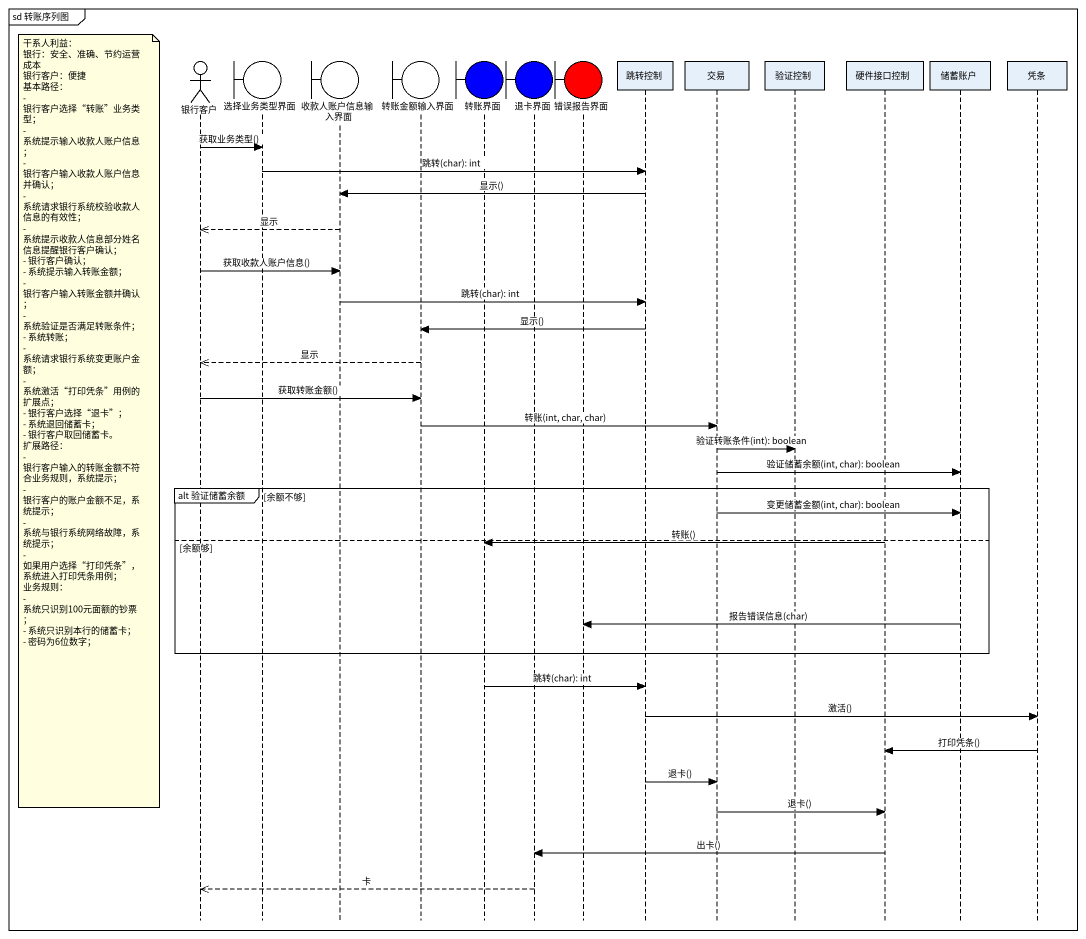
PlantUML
@startuml
mainframe sd 转账序列图
hide footbox
actor 银行客户
boundary 选择业务类型界面
boundary 收款人账户信息输入界面
boundary 转账金额输入界面
boundary 转账界面 #0000FF
boundary 退卡界面 #0000FF
boundary 错误报告界面 #FF0000
participant 跳转控制
participant 交易
participant 验证控制
participant 硬件接口控制
participant 储蓄账户
participant 凭条

银行客户 -> 选择业务类型界面 : 获取业务类型()
选择业务类型界面 -> 跳转控制 : 跳转(char): int
跳转控制 -> 收款人账户信息输入界面 : 显示()
收款人账户信息输入界面 -->> 银行客户 : 显示
银行客户 -> 收款人账户信息输入界面 : 获取收款人账户信息()
收款人账户信息输入界面 -> 跳转控制 : 跳转(char): int
跳转控制 -> 转账金额输入界面 : 显示()
转账金额输入界面 -->> 银行客户 : 显示
银行客户 -> 转账金额输入界面 : 获取转账金额()
note left of 银行客户
  干系人利益：
  银行：安全、准确、节约运营成本
  银行客户：便捷
  基本路径：
  - 银行客户选择“转账”业务类型；
  - 系统提示输入收款人账户信息；
  - 银行客户输入收款人账户信息并确认；
  - 系统请求银行系统校验收款人信息的有效性；
  - 系统提示收款人信息部分姓名信息提醒银行客户确认；
  - 银行客户确认；
  - 系统提示输入转账金额；
  - 银行客户输入转账金额并确认；
  - 系统验证是否满足转账条件；
  - 系统转账；
  - 系统请求银行系统变更账户金额；
  - 系统激活“打印凭条”用例的扩展点；
  - 银行客户选择“退卡”；
  - 系统退回储蓄卡；
  - 银行客户取回储蓄卡。
  扩展路径：
  - 银行客户输入的转账金额不符合业务规则，系统提示；
  - 银行客户的账户金额不足，系统提示；
  - 系统与银行系统网络故障，系统提示；
  - 如果用户选择“打印凭条”，系统进入打印凭条用例；
  业务规则：
  - 系统只识别100元面额的钞票；
  - 系统只识别本行的储蓄卡；
  - 密码为6位数字；
end note
转账金额输入界面 -> 交易 : 转账(int, char, char)
交易 -> 验证控制 : 验证转账条件(int): boolean
交易 -> 储蓄账户 : 验证储蓄余额(int, char): boolean
group alt 验证储蓄余额 [余额不够]
  交易 -> 储蓄账户 : 变更储蓄金额(int, char): boolean
else 余额够
  硬件接口控制 -> 转账界面 : 转账()
  储蓄账户 -> 错误报告界面 : 报告错误信息(char)
end
转账界面 -> 跳转控制 : 跳转(char): int
跳转控制 -> 凭条 : 激活()
凭条 -> 硬件接口控制 : 打印凭条()
跳转控制 -> 交易 : 退卡()
交易 -> 硬件接口控制 : 退卡()
硬件接口控制 -> 退卡界面 : 出卡()
退卡界面 -->> 银行客户 : 卡
@enduml
